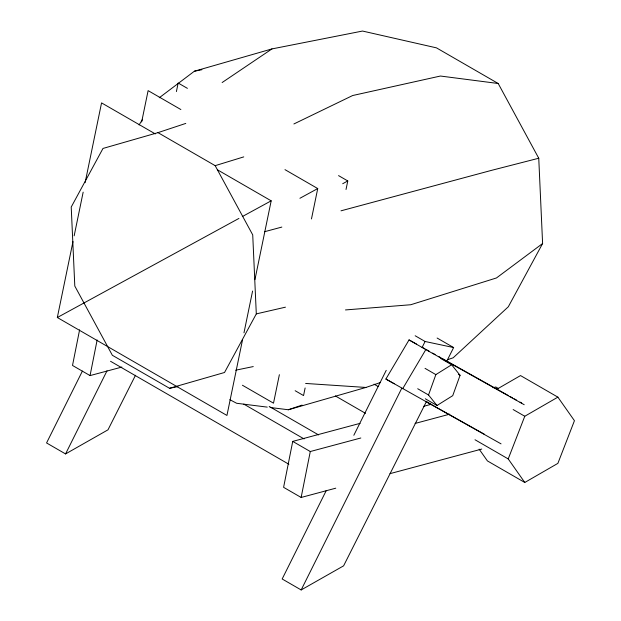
<?xml version="1.0" encoding="UTF-8"?>
<svg xmlns="http://www.w3.org/2000/svg" width="621" height="621" viewBox="0 0 621 621"><rect width="100%" height="100%" fill="white"/><g stroke="black" fill="none" stroke-linecap="round" stroke-linejoin="round"><path stroke-width="0.93" d="M79.597 329.844L72.51 365.459L90.053 375.589L121.871 367.065M90.053 375.589L97.14 339.974M360.11 423.343L292.732 441.399L283.595 487.33L301.138 497.46L335.767 488.184M301.138 497.46L310.283 451.529L360.817 437.991M242.601 339.47L226.944 415.449L57.326 317.517L72.983 241.546M74.155 235.848L83.16 192.161M85.116 182.667L101.557 102.892L155.304 133.919M141.658 121.964L148.116 90.627L180.866 109.537M176.403 91.566L178.165 83.02L187.402 88.353M243.975 332.825L252.584 291.039M254.936 279.644L271.183 200.824L217.435 169.797M279.372 374.688L273.504 403.176L242.431 385.237M311.47 218.941L317.735 188.559L284.985 169.649M305.121 387.97L303.553 395.569L295.154 390.718M346.021 189.49L347.783 180.944L338.546 175.611M436.967 405.513L428.529 394.979L435.857 374.61L451.63 364.76L460.068 375.294L452.74 395.662L436.967 405.513L425.307 398.775M524.776 482.478L508.219 458.927L524.776 416.256L557.883 397.145L574.441 420.696L557.883 463.367L524.776 482.478L487.415 460.914L479.133 449.138M82.399 371.102L46.559 442.952L65.562 453.928L107.992 429.825L135.502 375.247M65.562 453.928L107.014 370.815M326.204 490.675L282.167 578.982L301.162 589.95L343.599 565.847L426.565 401.267M353.838 435.267L386.223 370.341M301.162 589.95L401.771 388.234M422.063 347.543L425.09 341.488L453.64 347.558L446.654 361.422M157.975 132.638L215.169 165.66L252.724 234.893L256.302 313.892L224.53 372.491L169.549 388.296L112.354 355.282L74.799 286.048L71.221 207.041L102.993 148.442L157.975 132.638L185.78 123.416M159.263 97.761L194.373 71.221L271.975 48.912L362.524 31.05L436.462 47.856L498.205 83.501L538.749 158.239L542.607 243.525L508.312 306.774L453.19 357.781L447.733 359.637M501.046 443.86L385.882 379.051L409.045 339.912L416.613 344.15M402.672 388.738L425.827 349.607L524.209 404.721M139.088 124.937L142.605 119.294M542.607 243.525L496.466 277.96L410.753 304.74L345.486 309.933M222.132 82.539L271.975 48.912M496.521 389.429L520.522 375.573L557.883 397.145M57.326 317.517L238.93 218.421M242.33 216.566L271.183 200.824M299.912 198.278L317.735 188.559M342.691 183.723L347.783 180.944M293.888 123.967L352.689 95.518L440.436 76.034L498.205 83.501M270.135 407.477L288.307 409.759L302.078 405.102M288.307 409.759L365.909 387.45L380.456 382.505M215.169 165.66L243.758 156.888M340.999 210.822L491.591 170.34L538.749 158.239M264.546 231.718L281.833 227.076M423.747 406.297L431.23 404.287M492.996 387.737L495.806 386.984L498.306 388.435M415.092 423.444L449.713 414.168M390.042 473.637L481.749 449.061M256.302 313.892L285.458 307.17M235.646 370.201L253.252 366.576M169.549 388.296L177.94 386.588M194.373 71.221L201.903 69.715M305.633 383.452L365.909 387.45M267.263 407.12L236.655 403.277L229.848 399.683M422.497 347.45L425.02 348.862M426.705 349.802L429.227 351.214M432.589 353.101L435.111 354.513M438.473 356.4L440.995 357.812M442.68 358.752L508.265 395.499M509.942 396.439L512.465 397.859M514.149 398.798L516.672 400.211M520.033 402.098L521.718 403.037M385.882 379.051L394.288 383.762M426.239 401.663L484.264 434.164M437.114 338.026L453.64 347.558M415.177 335.759L425.09 341.488M409.045 339.912L425.827 349.607M440.801 358.511L451.63 364.76M458.399 374.331L460.068 375.294M513.148 409.55L524.776 416.256M425.028 368.354L435.857 374.61M417.7 388.73L428.529 394.979M425.75 401.337L430.772 404.24M475.011 439.753L508.219 458.927M374.044 384.166L378.228 386.58M335.379 395.942L365.513 413.345M269.188 406.413L318.581 434.925M243.805 404.116L304.08 438.923M292.732 441.399L310.283 451.529M110.538 361.282L288.858 464.229"/></g></svg>
